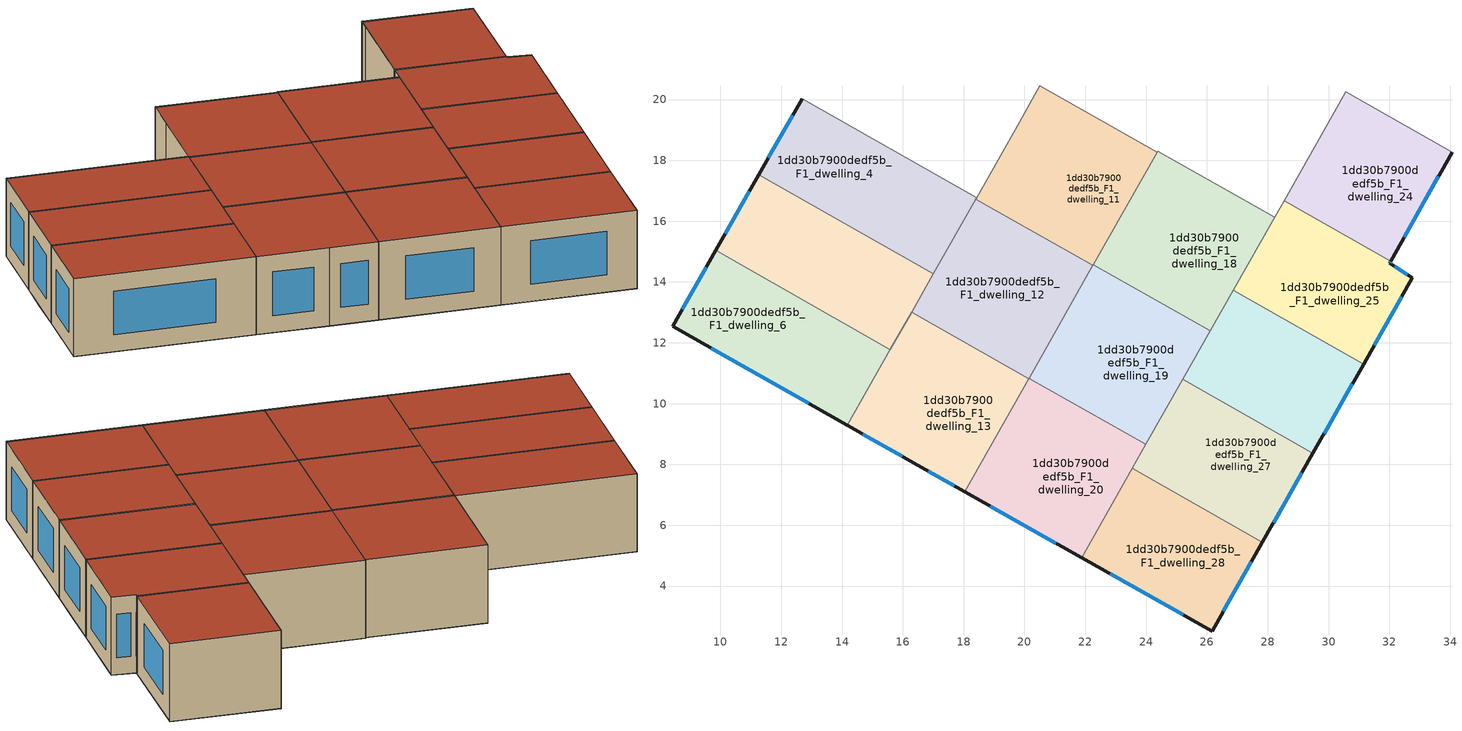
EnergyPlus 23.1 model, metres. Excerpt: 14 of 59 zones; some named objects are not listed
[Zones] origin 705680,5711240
1dd30b7900dedf5b_F1_dwelling_11
 floor to 1dd30b7900dedf5b_F0_dwelling_11 (EU_floor_Construction): 20.19,15.86 22.23,19.47 20.51,20.45 18.46,16.84 z3
 floor to 1dd30b7900dedf5b_F0_dwelling_12 (EU_floor_Construction): 22.31,14.66 24.36,18.26 22.23,19.47 20.19,15.86 z3
 floor to 1dd30b7900dedf5b_F0_dwelling_6 (EU_floor_Construction): 19.74,15.96 19.81,16.08 18.46,16.84 18.4,16.73 z3
 floor to 1dd30b7900dedf5b_F0_dwelling_7 (EU_floor_Construction): 22.25,14.54 22.31,14.66 19.81,16.08 19.74,15.96 z3
 wall to 1dd30b7900dedf5b_F1_dwelling_10 (EU_wall_Construction): 20.51,20.45 24.36,18.26 z3:6
 wall to 1dd30b7900dedf5b_F1_dwelling_12 (EU_wall_Construction): 22.25,14.54 18.4,16.73 z3:6
 wall to 1dd30b7900dedf5b_F1_dwelling_18 (EU_wall_Construction): 24.36,18.26 22.26,14.57 z3:6
 wall to 1dd30b7900dedf5b_F1_dwelling_3 (EU_wall_Construction): 18.42,16.77 19.84,19.27 z3:6
 wall to 1dd30b7900dedf5b_F1_dwelling_2 (EU_wall_Construction): 19.84,19.28 20.51,20.45 z3:6
 wall to 1dd30b7900dedf5b_F1_dwelling_19 (EU_wall_Construction): 22.26,14.57 22.25,14.54 z3:6
 wall to 1dd30b7900dedf5b_F1_dwelling_4 (EU_wall_Construction): 18.4,16.73 18.42,16.77 z3:6
 roof outside (EU_roof_Construction): 24.36,18.26 22.25,14.54 18.4,16.73 20.51,20.45 z6
1dd30b7900dedf5b_F1_dwelling_12
 floor to 1dd30b7900dedf5b_F0_dwelling_2 (EU_floor_Construction): 20.15,10.84 20.17,10.88 17.65,12.31 17.62,12.25 20.14,10.82 z3
 floor to 1dd30b7900dedf5b_F0_dwelling_1 (EU_floor_Construction): 17.62,12.25 17.65,12.31 16.32,13.07 16.29,13.01 z3
 floor adiabatic (EU_floor_Construction): 20.17,10.88 20.16,10.86 22.25,14.54 18.4,16.73 16.29,13.01 16.32,13.07 z3
 wall to 1dd30b7900dedf5b_F1_dwelling_13 (EU_wall_Construction): 20.14,10.82 16.29,13.01 z3:6
 wall to 1dd30b7900dedf5b_F1_dwelling_19 (EU_wall_Construction): 22.25,14.54 20.15,10.84 z3:6
 wall to 1dd30b7900dedf5b_F1_dwelling_4 (EU_wall_Construction): 17.01,14.28 18.4,16.73 z3:6
 wall to 1dd30b7900dedf5b_F1_dwelling_5 (EU_wall_Construction): 16.29,13.01 17,14.28 z3:6
 wall to 1dd30b7900dedf5b_F1_dwelling_20 (EU_wall_Construction): 20.15,10.84 20.14,10.82 z3:6
 roof outside (EU_roof_Construction): 22.25,14.54 20.14,10.82 16.29,13.01 18.4,16.73 z6
1dd30b7900dedf5b_F1_dwelling_13
 floor to 1dd30b7900dedf5b_F0_dwelling_2 (EU_floor_Construction): 18.03,7.11 20.14,10.82 17.62,12.25 15.5,8.53 16.49,7.97 z3
 floor to 1dd30b7900dedf5b_F0_dwelling_1 (EU_floor_Construction): 15.5,8.53 17.62,12.25 16.29,13.01 14.17,9.29 z3
 wall outside (EU_wall_Construction): 18.03,7.11 16.49,7.97 14.17,9.29 z3:6
 wall to 1dd30b7900dedf5b_F1_dwelling_6 (EU_wall_Construction): 14.17,9.29 15.59,11.78 z3:6
 wall to 1dd30b7900dedf5b_F1_dwelling_20 (EU_wall_Construction): 20.14,10.82 18.03,7.11 z3:6
 wall to 1dd30b7900dedf5b_F1_dwelling_5 (EU_wall_Construction): 15.59,11.78 16.29,13.01 z3:6
 window (EU_Window_Construction): 17.69,7.3 16.83,7.78 / 15.98,8.26 14.69,8.99 z3.66:5.34
 roof outside (EU_roof_Construction): 20.14,10.82 18.03,7.11 16.49,7.97 14.17,9.29 16.29,13.01 z6
1dd30b7900dedf5b_F1_dwelling_18
 floor to 1dd30b7900dedf5b_F0_dwelling_13 (EU_floor_Construction): 26.16,12.48 28.22,16.12 25.67,17.57 23.6,13.92 z3
 floor adiabatic (EU_floor_Construction): 23.6,13.92 25.67,17.57 24.38,18.3 22.31,14.66 z3; 26.11,12.39 26.18,12.53 26.16,12.48 22.31,14.66 24.38,18.3 22.26,14.57 z3
 wall to 1dd30b7900dedf5b_F1_dwelling_17 (EU_wall_Construction): 24.38,18.3 28.22,16.12 z3:6
 wall to 1dd30b7900dedf5b_F1_dwelling_19 (EU_wall_Construction): 26.11,12.39 22.26,14.57 z3:6
 wall to 1dd30b7900dedf5b_F1_dwelling_25 (EU_wall_Construction): 28.22,16.12 26.86,13.73 z3:6
 wall to 1dd30b7900dedf5b_F1_dwelling_10 (EU_wall_Construction): 24.36,18.26 24.38,18.3 z3:6
 wall to 1dd30b7900dedf5b_F1_dwelling_26 (EU_wall_Construction): 26.86,13.73 26.11,12.39 z3:6
 roof outside (EU_roof_Construction): 28.22,16.12 26.11,12.39 22.26,14.57 24.38,18.3 z6
1dd30b7900dedf5b_F1_dwelling_19
 floor to 1dd30b7900dedf5b_F0_dwelling_8 (EU_floor_Construction): 24.01,8.7 26.11,12.39 23.3,13.98 21.21,10.29 z3
 floor to 1dd30b7900dedf5b_F0_dwelling_7 (EU_floor_Construction): 21.21,10.29 23.3,13.98 22.26,14.57 20.17,10.88 z3
 floor to 1dd30b7900dedf5b_F0_dwelling_3 (EU_floor_Construction): 23.99,8.66 24.01,8.7 21.19,10.3 21.17,10.26 z3
 floor to 1dd30b7900dedf5b_F0_dwelling_2 (EU_floor_Construction): 21.17,10.26 21.19,10.3 20.17,10.88 20.15,10.84 z3
 wall to 1dd30b7900dedf5b_F1_dwelling_20 (EU_wall_Construction): 23.99,8.66 20.15,10.84 z3:6
 wall to 1dd30b7900dedf5b_F1_dwelling_27 (EU_wall_Construction): 25.2,10.8 23.99,8.66 z3:6
 wall to 1dd30b7900dedf5b_F1_dwelling_26 (EU_wall_Construction): 26.11,12.39 25.2,10.8 z3:6
 roof outside (EU_roof_Construction): 26.11,12.39 23.99,8.66 20.15,10.84 22.26,14.57 z6
1dd30b7900dedf5b_F1_dwelling_20
 floor to 1dd30b7900dedf5b_F0_dwelling_2 (EU_floor_Construction): 19.05,6.53 21.17,10.26 20.15,10.84 18.03,7.11 z3
 floor to 1dd30b7900dedf5b_F0_dwelling_3 (EU_floor_Construction): 21.88,4.94 23.99,8.66 21.17,10.26 19.05,6.53 z3
 wall outside (EU_wall_Construction): 21.88,4.94 18.03,7.11 z3:6
 wall to 1dd30b7900dedf5b_F1_dwelling_28 (EU_wall_Construction): 23.54,7.87 21.88,4.94 z3:6
 wall to 1dd30b7900dedf5b_F1_dwelling_27 (EU_wall_Construction): 23.99,8.66 23.54,7.87 z3:6
 window (EU_Window_Construction): 21.03,5.42 18.88,6.63 z3.66:5.34
 roof outside (EU_roof_Construction): 23.99,8.66 21.88,4.94 18.03,7.11 20.15,10.84 z6
1dd30b7900dedf5b_F1_dwelling_24
 floor to 1dd30b7900dedf5b_F0_dwelling_18 (EU_floor_Construction): 29.34,16.21 31.37,19.79 30.56,20.25 28.53,16.67 z3
 floor adiabatic (EU_floor_Construction): 32.05,14.68 34.06,18.27 31.37,19.79 29.34,16.21 z3
 wall outside (EU_wall_Construction): 34.06,18.27 32.05,14.68 z3:6
 wall to 1dd30b7900dedf5b_F1_dwelling_23 (EU_wall_Construction): 30.56,20.25 34.06,18.27 z3:6
 wall to 1dd30b7900dedf5b_F1_dwelling_25 (EU_wall_Construction): 32.05,14.68 28.53,16.67 z3:6
 wall to 1dd30b7900dedf5b_F1_dwelling_17 (EU_wall_Construction): 28.53,16.67 30.34,19.85 z3:6
 wall to 1dd30b7900dedf5b_F1_dwelling_16 (EU_wall_Construction): 30.34,19.85 30.56,20.25 z3:6
 window (EU_Window_Construction): 33.61,17.47 32.49,15.47 z3.66:5.34
 roof outside (EU_roof_Construction): 34.06,18.27 32.05,14.68 28.53,16.67 30.56,20.25 z6
1dd30b7900dedf5b_F1_dwelling_25
 floor to 1dd30b7900dedf5b_F0_dwelling_14 (EU_floor_Construction): 31.15,11.3 32.66,13.96 29.24,15.9 27.73,13.24 z3
 floor to 1dd30b7900dedf5b_F0_dwelling_13 (EU_floor_Construction): 27.73,13.24 29.24,15.9 28.38,16.39 26.86,13.73 z3
 floor to 1dd30b7900dedf5b_F0_dwelling_18 (EU_floor_Construction): 29.18,15.94 29.34,16.21 28.53,16.67 28.38,16.39 z3
 floor to 1dd30b7900dedf5b_F0_dwelling_19 (EU_floor_Construction): 32.66,13.96 32.76,14.13 32.01,14.62 32.05,14.68 29.34,16.21 29.18,15.94 z3
 wall outside (EU_wall_Construction): 32.05,14.68 32.01,14.62 32.76,14.13 31.15,11.3 z3:6
 wall to 1dd30b7900dedf5b_F1_dwelling_26 (EU_wall_Construction): 31.15,11.3 26.86,13.73 z3:6
 wall to 1dd30b7900dedf5b_F1_dwelling_17 (EU_wall_Construction): 28.22,16.12 28.53,16.67 z3:6
 window (EU_Window_Construction): 32.04,14.66 32.02,14.63 / 32.18,14.51 32.59,14.24 / 32.4,13.51 31.5,11.92 z3.66:5.34
 roof outside (EU_roof_Construction): 32.05,14.68 32.01,14.62 32.76,14.13 31.15,11.3 26.86,13.73 28.53,16.67 z6
1dd30b7900dedf5b_F1_dwelling_26
 floor to 1dd30b7900dedf5b_F0_dwelling_14 (EU_floor_Construction): 30.44,10.05 31.15,11.3 27.73,13.24 27.02,11.99 z3
 floor to 1dd30b7900dedf5b_F0_dwelling_8 (EU_floor_Construction): 25.94,10.38 26.9,12.06 26.16,12.48 26.11,12.39 25.2,10.8 z3
 floor to 1dd30b7900dedf5b_F0_dwelling_13 (EU_floor_Construction): 27.02,11.99 27.73,13.24 26.86,13.73 26.16,12.48 26.9,12.06 z3
 floor to 1dd30b7900dedf5b_F0_dwelling_9 (EU_floor_Construction): 29.49,8.37 30.44,10.05 27.02,11.99 26.9,12.06 25.94,10.38 z3
 wall outside (EU_wall_Construction): 31.15,11.3 29.49,8.37 z3:6
 wall to 1dd30b7900dedf5b_F1_dwelling_27 (EU_wall_Construction): 29.49,8.37 25.2,10.8 z3:6
 window (EU_Window_Construction): 30.78,10.65 29.85,9.02 z3.66:5.34
 roof outside (EU_roof_Construction): 31.15,11.3 29.49,8.37 25.2,10.8 26.86,13.73 z6
1dd30b7900dedf5b_F1_dwelling_27
 floor adiabatic (EU_floor_Construction): 28.3,6.27 29.49,8.37 25.94,10.38 24.75,8.28 z3
 floor to 1dd30b7900dedf5b_F0_dwelling_4 (EU_floor_Construction): 27.83,5.44 28.3,6.27 24.74,8.29 24.27,7.46 z3
 floor to 1dd30b7900dedf5b_F0_dwelling_8 (EU_floor_Construction): 24.75,8.28 25.94,10.38 25.2,10.8 24.01,8.7 z3
 floor to 1dd30b7900dedf5b_F0_dwelling_3 (EU_floor_Construction): 24.27,7.46 24.74,8.29 24.01,8.7 23.54,7.87 z3
 wall outside (EU_wall_Construction): 29.49,8.37 27.83,5.44 z3:6
 wall to 1dd30b7900dedf5b_F1_dwelling_28 (EU_wall_Construction): 27.83,5.44 23.54,7.87 z3:6
 window (EU_Window_Construction): 29.12,7.72 28.19,6.09 z3.66:5.34
 roof outside (EU_roof_Construction): 29.49,8.37 27.83,5.44 23.54,7.87 25.2,10.8 z6
1dd30b7900dedf5b_F1_dwelling_28
 floor to 1dd30b7900dedf5b_F0_dwelling_4 (EU_floor_Construction): 26.17,2.52 27.83,5.44 24.27,7.46 22.6,4.53 z3
 floor to 1dd30b7900dedf5b_F0_dwelling_3 (EU_floor_Construction): 22.6,4.53 24.27,7.46 23.54,7.87 21.88,4.94 z3
 wall outside (EU_wall_Construction): 27.83,5.44 26.17,2.52 21.88,4.94 z3:6
 window (EU_Window_Construction): 27.46,4.8 26.53,3.16 / 25.22,3.05 22.83,4.4 z3.66:5.34
 roof outside (EU_roof_Construction): 27.83,5.44 26.17,2.52 21.88,4.94 23.54,7.87 z6
1dd30b7900dedf5b_F1_dwelling_4
 floor to 1dd30b7900dedf5b_F0_dwelling_5 (EU_floor_Construction): 14.81,15.52 16.23,18.02 12.69,20.03 11.27,17.53 z3
 floor to 1dd30b7900dedf5b_F0_dwelling_6 (EU_floor_Construction): 17.01,14.28 18.42,16.77 16.23,18.02 14.81,15.52 z3
 wall outside (EU_wall_Construction): 11.27,17.53 12.69,20.03 z3:6
 wall to 1dd30b7900dedf5b_F1_dwelling_3 (EU_wall_Construction): 12.69,20.03 18.42,16.77 z3:6
 wall to 1dd30b7900dedf5b_F1_dwelling_5 (EU_wall_Construction): 17.01,14.28 11.27,17.53 z3:6
 window (EU_Window_Construction): 11.58,18.08 12.37,19.48 z3.66:5.34
 roof outside (EU_roof_Construction): 18.42,16.77 17.01,14.28 11.27,17.53 12.69,20.03 z6
1dd30b7900dedf5b_F1_dwelling_5
 floor to 1dd30b7900dedf5b_F0_dwelling_6 (EU_floor_Construction): 16.32,13.07 17.01,14.28 14.81,15.52 14.12,14.31 z3
 floor to 1dd30b7900dedf5b_F0_dwelling_0 (EU_floor_Construction): 13.38,13.03 14.11,14.32 10.58,16.32 9.85,15.04 z3
 floor to 1dd30b7900dedf5b_F0_dwelling_5 (EU_floor_Construction): 14.12,14.31 14.81,15.52 11.27,17.53 10.58,16.32 z3
 floor to 1dd30b7900dedf5b_F0_dwelling_1 (EU_floor_Construction): 15.59,11.78 16.32,13.07 14.11,14.32 13.38,13.03 z3
 wall outside (EU_wall_Construction): 9.84,15.04 11.27,17.53 z3:6
 wall to 1dd30b7900dedf5b_F1_dwelling_6 (EU_wall_Construction): 15.59,11.78 9.84,15.04 z3:6
 window (EU_Window_Construction): 10.16,15.59 10.95,16.98 z3.66:5.34
 roof outside (EU_roof_Construction): 17.01,14.28 15.59,11.78 9.84,15.04 11.27,17.53 z6
1dd30b7900dedf5b_F1_dwelling_6
 floor to 1dd30b7900dedf5b_F0_dwelling_0 (EU_floor_Construction): 11.97,10.54 13.38,13.03 9.85,15.04 8.43,12.54 z3
 floor to 1dd30b7900dedf5b_F0_dwelling_1 (EU_floor_Construction): 14.17,9.29 15.59,11.78 13.38,13.03 11.97,10.54 z3
 wall outside (EU_wall_Construction): 14.17,9.29 8.43,12.54 9.84,15.04 z3:6
 window (EU_Window_Construction): 12.9,10.01 9.7,11.82 / 8.74,13.1 9.53,14.49 z3.66:5.34
 roof outside (EU_roof_Construction): 15.59,11.78 14.17,9.29 8.43,12.54 9.84,15.04 z6
[Building]
EU S2 Campaign: North Axis=0; Terrain=City; Solar Distribution=FullExterior
[Site:Location]
London: Latitude=51.5; Longitude=-0.5; Time Zone=0; Elevation=25
[SizingPeriod:WeatherFileDays]
AnnualSizingPeriod: Begin Month=1; Begin Day of Month=1; End Month=12; End Day of Month=31; Day of Week for Start Day=Monday; Use Weather File Daylight Saving Period=No; Use Weather File Rain and Snow Indicators=No
[MATERIAL]
EU_InternalMass_Material: Roughness=MediumRough; Thickness=0.1; Conductivity=1; Density=1800; Specific Heat=900; Thermal Absorptance=0.9; Solar Absorptance=0.7; Visible Absorptance=0.7
[MATERIAL:NOMASS] Roughness=MediumRough; Thermal Absorptance=0.9; Solar Absorptance=0.7; Visible Absorptance=0.7
Name | Thermal Resistance
EU_wall_NoMass | 3.05077
EU_roof_NoMass; EU_floor_NoMass | 3.35585
[WINDOWMATERIAL:SIMPLEGLAZINGSYSTEM]
EU_Window_SimpleGlazing: UFactor=1.88725; Solar Heat Gain Coefficient=0.72; Visible Transmittance=0.72
[CONSTRUCTION]
EU_wall_Construction: EU_wall_NoMass
EU_roof_Construction: EU_roof_NoMass
EU_floor_Construction: EU_floor_NoMass
EU_InternalMass_Construction: EU_InternalMass_Material
EU_Window_Construction: EU_Window_SimpleGlazing
[ZONE] Type=1; Multiplier=1; Ceiling Height=autocalculate; Floor Area=autocalculate; Part of Total Floor Area=Yes
Name | Volume
1dd30b7900dedf5b_F1_dwelling_11 | 56.8308
1dd30b7900dedf5b_F1_dwelling_12 | 56.8286
1dd30b7900dedf5b_F1_dwelling_13 | 56.8396
1dd30b7900dedf5b_F1_dwelling_18 | 56.8462
1dd30b7900dedf5b_F1_dwelling_19 | 56.8359
1dd30b7900dedf5b_F1_dwelling_20 | 56.8367
1dd30b7900dedf5b_F1_dwelling_24 | 49.7329
1dd30b7900dedf5b_F1_dwelling_25 | 49.7388
1dd30b7900dedf5b_F1_dwelling_26; 1dd30b7900dedf5b_F1_dwelling_27 | 49.7432
1dd30b7900dedf5b_F1_dwelling_28 | 49.7395
1dd30b7900dedf5b_F1_dwelling_4 | 56.8374
1dd30b7900dedf5b_F1_dwelling_5 | 56.8337
1dd30b7900dedf5b_F1_dwelling_6 | 56.8469
[INTERNALMASS] Construction=EU_InternalMass_Construction
Name | Zone or ZoneList | Surface Area
1dd30b7900dedf5b_F1_dwelling_4_EU_InternalMass | 1dd30b7900dedf5b_F1_dwelling_4 | 18.9456
1dd30b7900dedf5b_F1_dwelling_5_EU_InternalMass | 1dd30b7900dedf5b_F1_dwelling_5 | 18.9447
1dd30b7900dedf5b_F1_dwelling_6_EU_InternalMass | 1dd30b7900dedf5b_F1_dwelling_6 | 18.9492
1dd30b7900dedf5b_F1_dwelling_11_EU_InternalMass | 1dd30b7900dedf5b_F1_dwelling_11 | 18.9436
1dd30b7900dedf5b_F1_dwelling_12_EU_InternalMass | 1dd30b7900dedf5b_F1_dwelling_12 | 18.9427
1dd30b7900dedf5b_F1_dwelling_13_EU_InternalMass | 1dd30b7900dedf5b_F1_dwelling_13 | 18.9464
1dd30b7900dedf5b_F1_dwelling_18_EU_InternalMass | 1dd30b7900dedf5b_F1_dwelling_18 | 18.949
1dd30b7900dedf5b_F1_dwelling_19_EU_InternalMass | 1dd30b7900dedf5b_F1_dwelling_19 | 18.9452
1dd30b7900dedf5b_F1_dwelling_20_EU_InternalMass | 1dd30b7900dedf5b_F1_dwelling_20 | 18.9458
1dd30b7900dedf5b_F1_dwelling_24_EU_InternalMass | 1dd30b7900dedf5b_F1_dwelling_24 | 16.5777
1dd30b7900dedf5b_F1_dwelling_25_EU_InternalMass | 1dd30b7900dedf5b_F1_dwelling_25 | 16.5793
1dd30b7900dedf5b_F1_dwelling_26_EU_InternalMass | 1dd30b7900dedf5b_F1_dwelling_26 | 16.5811
1dd30b7900dedf5b_F1_dwelling_27_EU_InternalMass | 1dd30b7900dedf5b_F1_dwelling_27 | 16.5811
1dd30b7900dedf5b_F1_dwelling_28_EU_InternalMass | 1dd30b7900dedf5b_F1_dwelling_28 | 16.5799
[OTHEREQUIPMENT] Fuel Type=Electricity; Design Level Calculation Method=Watts/Area; Power per Zone Floor Area=1; Fraction Latent=0; Fraction Radiant=0; Fraction Lost=0; Carbon Dioxide Generation Rate=0; EndUse Subcategory=EU_Step8_InternalGains
Name | Zone or ZoneList or Space or SpaceList | Schedule
EU_Step8_InternalGain_1dd30b7900dedf5b_F1_dwelling_4_f000 | 1dd30b7900dedf5b_F1_dwelling_4 | EU_Step8_GainSchedule_1dd30b7900dedf5b_F1_dwelling_4_f000
EU_Step8_InternalGain_1dd30b7900dedf5b_F1_dwelling_5_f000 | 1dd30b7900dedf5b_F1_dwelling_5 | EU_Step8_GainSchedule_1dd30b7900dedf5b_F1_dwelling_5_f000
EU_Step8_InternalGain_1dd30b7900dedf5b_F1_dwelling_6_f000 | 1dd30b7900dedf5b_F1_dwelling_6 | EU_Step8_GainSchedule_1dd30b7900dedf5b_F1_dwelling_6_f000
EU_Step8_InternalGain_1dd30b7900dedf5b_F1_dwelling_11_f000 | 1dd30b7900dedf5b_F1_dwelling_11 | EU_Step8_GainSchedule_1dd30b7900dedf5b_F1_dwelling_11_f000
EU_Step8_InternalGain_1dd30b7900dedf5b_F1_dwelling_12_f000 | 1dd30b7900dedf5b_F1_dwelling_12 | EU_Step8_GainSchedule_1dd30b7900dedf5b_F1_dwelling_12_f000
EU_Step8_InternalGain_1dd30b7900dedf5b_F1_dwelling_13_f000 | 1dd30b7900dedf5b_F1_dwelling_13 | EU_Step8_GainSchedule_1dd30b7900dedf5b_F1_dwelling_13_f000
EU_Step8_InternalGain_1dd30b7900dedf5b_F1_dwelling_18_f000 | 1dd30b7900dedf5b_F1_dwelling_18 | EU_Step8_GainSchedule_1dd30b7900dedf5b_F1_dwelling_18_f000
EU_Step8_InternalGain_1dd30b7900dedf5b_F1_dwelling_19_f000 | 1dd30b7900dedf5b_F1_dwelling_19 | EU_Step8_GainSchedule_1dd30b7900dedf5b_F1_dwelling_19_f000
EU_Step8_InternalGain_1dd30b7900dedf5b_F1_dwelling_20_f000 | 1dd30b7900dedf5b_F1_dwelling_20 | EU_Step8_GainSchedule_1dd30b7900dedf5b_F1_dwelling_20_f000
EU_Step8_InternalGain_1dd30b7900dedf5b_F1_dwelling_24_f000 | 1dd30b7900dedf5b_F1_dwelling_24 | EU_Step8_GainSchedule_1dd30b7900dedf5b_F1_dwelling_24_f000
EU_Step8_InternalGain_1dd30b7900dedf5b_F1_dwelling_25_f000 | 1dd30b7900dedf5b_F1_dwelling_25 | EU_Step8_GainSchedule_1dd30b7900dedf5b_F1_dwelling_25_f000
EU_Step8_InternalGain_1dd30b7900dedf5b_F1_dwelling_26_f000 | 1dd30b7900dedf5b_F1_dwelling_26 | EU_Step8_GainSchedule_1dd30b7900dedf5b_F1_dwelling_26_f000
EU_Step8_InternalGain_1dd30b7900dedf5b_F1_dwelling_27_f000 | 1dd30b7900dedf5b_F1_dwelling_27 | EU_Step8_GainSchedule_1dd30b7900dedf5b_F1_dwelling_27_f000
EU_Step8_InternalGain_1dd30b7900dedf5b_F1_dwelling_28_f000 | 1dd30b7900dedf5b_F1_dwelling_28 | EU_Step8_GainSchedule_1dd30b7900dedf5b_F1_dwelling_28_f000
[ZONEVENTILATION:DESIGNFLOWRATE] Schedule=EU_AlwaysOn; Design Flow Rate Calculation Method=AirChanges/Hour; Air Changes per Hour=0.496645; Ventilation Type=Natural; Fan Pressure Rise=0; Fan Total Efficiency=1; Constant Term Coefficient=1; Temperature Term Coefficient=0; Velocity Term Coefficient=0; Velocity Squared Term Coefficient=0; Minimum Indoor Temperature=-100; Maximum Indoor Temperature=100; Delta Temperature=-100; Minimum Outdoor Temperature=-100; Maximum Outdoor Temperature=100; Maximum Wind Speed=40
Name | Zone or ZoneList or Space or SpaceList
EU_ConstantAir_1dd30b7900dedf5b_F1_dwelling_4 | 1dd30b7900dedf5b_F1_dwelling_4
EU_ConstantAir_1dd30b7900dedf5b_F1_dwelling_5 | 1dd30b7900dedf5b_F1_dwelling_5
EU_ConstantAir_1dd30b7900dedf5b_F1_dwelling_6 | 1dd30b7900dedf5b_F1_dwelling_6
EU_ConstantAir_1dd30b7900dedf5b_F1_dwelling_11 | 1dd30b7900dedf5b_F1_dwelling_11
EU_ConstantAir_1dd30b7900dedf5b_F1_dwelling_12 | 1dd30b7900dedf5b_F1_dwelling_12
EU_ConstantAir_1dd30b7900dedf5b_F1_dwelling_13 | 1dd30b7900dedf5b_F1_dwelling_13
EU_ConstantAir_1dd30b7900dedf5b_F1_dwelling_18 | 1dd30b7900dedf5b_F1_dwelling_18
EU_ConstantAir_1dd30b7900dedf5b_F1_dwelling_19 | 1dd30b7900dedf5b_F1_dwelling_19
EU_ConstantAir_1dd30b7900dedf5b_F1_dwelling_20 | 1dd30b7900dedf5b_F1_dwelling_20
EU_ConstantAir_1dd30b7900dedf5b_F1_dwelling_24 | 1dd30b7900dedf5b_F1_dwelling_24
EU_ConstantAir_1dd30b7900dedf5b_F1_dwelling_25 | 1dd30b7900dedf5b_F1_dwelling_25
EU_ConstantAir_1dd30b7900dedf5b_F1_dwelling_26 | 1dd30b7900dedf5b_F1_dwelling_26
EU_ConstantAir_1dd30b7900dedf5b_F1_dwelling_27 | 1dd30b7900dedf5b_F1_dwelling_27
EU_ConstantAir_1dd30b7900dedf5b_F1_dwelling_28 | 1dd30b7900dedf5b_F1_dwelling_28
[HVACTEMPLATE:ZONE:IDEALLOADSAIRSYSTEM] System Availability Schedule=EU_AlwaysOn; Maximum Heating Supply Air Temperature=50; Minimum Cooling Supply Air Temperature=13; Maximum Heating Supply Air Humidity Ratio=0.0156; Minimum Cooling Supply Air Humidity Ratio=0.0077; Heating Limit=NoLimit; Cooling Limit=NoLimit; Heating Availability Schedule=EU_AlwaysOn; Cooling Availability Schedule=EU_CoolingOff; Dehumidification Control Type=ConstantSensibleHeatRatio; Cooling Sensible Heat Ratio=0.7; Dehumidification Setpoint=60; Humidification Control Type=None; Humidification Setpoint=30; Outdoor Air Method=None; Outdoor Air Flow Rate per Person=0.00944; Outdoor Air Flow Rate per Zone Floor Area=0; Outdoor Air Flow Rate per Zone=0; Demand Controlled Ventilation Type=None; Outdoor Air Economizer Type=NoEconomizer; Heat Recovery Type=None; Sensible Heat Recovery Effectiveness=0.7; Latent Heat Recovery Effectiveness=0.65
Name | Template Thermostat
1dd30b7900dedf5b_F1_dwelling_4 | EU_HeatOnly_1dd30b7900dedf5b_F1_dwelling_4
1dd30b7900dedf5b_F1_dwelling_5 | EU_HeatOnly_1dd30b7900dedf5b_F1_dwelling_5
1dd30b7900dedf5b_F1_dwelling_6 | EU_HeatOnly_1dd30b7900dedf5b_F1_dwelling_6
1dd30b7900dedf5b_F1_dwelling_11 | EU_HeatOnly_1dd30b7900dedf5b_F1_dwelling_11
1dd30b7900dedf5b_F1_dwelling_12 | EU_HeatOnly_1dd30b7900dedf5b_F1_dwelling_12
1dd30b7900dedf5b_F1_dwelling_13 | EU_HeatOnly_1dd30b7900dedf5b_F1_dwelling_13
1dd30b7900dedf5b_F1_dwelling_18 | EU_HeatOnly_1dd30b7900dedf5b_F1_dwelling_18
1dd30b7900dedf5b_F1_dwelling_19 | EU_HeatOnly_1dd30b7900dedf5b_F1_dwelling_19
1dd30b7900dedf5b_F1_dwelling_20 | EU_HeatOnly_1dd30b7900dedf5b_F1_dwelling_20
1dd30b7900dedf5b_F1_dwelling_24 | EU_HeatOnly_1dd30b7900dedf5b_F1_dwelling_24
1dd30b7900dedf5b_F1_dwelling_25 | EU_HeatOnly_1dd30b7900dedf5b_F1_dwelling_25
1dd30b7900dedf5b_F1_dwelling_26 | EU_HeatOnly_1dd30b7900dedf5b_F1_dwelling_26
1dd30b7900dedf5b_F1_dwelling_27 | EU_HeatOnly_1dd30b7900dedf5b_F1_dwelling_27
1dd30b7900dedf5b_F1_dwelling_28 | EU_HeatOnly_1dd30b7900dedf5b_F1_dwelling_28
[SIZING:ZONE] Zone Cooling Design Supply Air Temperature Input Method=SupplyAirTemperature; Zone Cooling Design Supply Air Temperature=13; Zone Heating Design Supply Air Temperature Input Method=SupplyAirTemperature; Zone Heating Design Supply Air Temperature=50; Zone Cooling Design Supply Air Humidity Ratio=0.008; Zone Heating Design Supply Air Humidity Ratio=0.008; Cooling Design Air Flow Method=DesignDay; Cooling Design Air Flow Rate=0; Cooling Minimum Air Flow per Zone Floor Area=0.000762; Cooling Minimum Air Flow=0; Cooling Minimum Air Flow Fraction=0.2; Heating Design Air Flow Method=DesignDay; Heating Design Air Flow Rate=0; Heating Maximum Air Flow per Zone Floor Area=0.002032; Heating Maximum Air Flow=0.141576; Heating Maximum Air Flow Fraction=0.3; Account for Dedicated Outdoor Air System=No; Dedicated Outdoor Air System Control Strategy=NeutralSupplyAir; Dedicated Outdoor Air Low Setpoint Temperature for Design=autosize; Dedicated Outdoor Air High Setpoint Temperature for Design=autosize; Zone Load Sizing Method=Sensible Load Only No Latent Load; Zone Latent Cooling Design Supply Air Humidity Ratio Input Method=HumidityRatioDifference; Zone Cooling Design Supply Air Humidity Ratio Difference=0.005; Zone Latent Heating Design Supply Air Humidity Ratio Input Method=HumidityRatioDifference; Zone Humidification Design Supply Air Humidity Ratio Difference=0.005
1dd30b7900dedf5b_F1_dwelling_4; 1dd30b7900dedf5b_F1_dwelling_5; 1dd30b7900dedf5b_F1_dwelling_6; 1dd30b7900dedf5b_F1_dwelling_11; 1dd30b7900dedf5b_F1_dwelling_12; 1dd30b7900dedf5b_F1_dwelling_13; 1dd30b7900dedf5b_F1_dwelling_18; 1dd30b7900dedf5b_F1_dwelling_19; 1dd30b7900dedf5b_F1_dwelling_20; 1dd30b7900dedf5b_F1_dwelling_24; 1dd30b7900dedf5b_F1_dwelling_25; 1dd30b7900dedf5b_F1_dwelling_26; 1dd30b7900dedf5b_F1_dwelling_27; 1dd30b7900dedf5b_F1_dwelling_28
[SCHEDULE:CONSTANT]
Name | Hourly Value
EU_AlwaysOn | 1
EU_CoolingOff | 0
[SCHEDULE:FILE] Column Number=1; Rows to Skip at Top=0; Number of Hours of Data=8760; Column Separator=Comma; Interpolate to Timestep=No; Minutes per Item=60; Adjust Schedule for Daylight Savings=Yes
Name | File
EU_Step8_GainSchedule_1dd30b7900dedf5b_F1_dwelling_4_f000 | ../../schedules/1dd30b7900dedf5b/1dd30b7900dedf5b_F1_dwelling_4_f000_gain.csv
EU_Step8_GainSchedule_1dd30b7900dedf5b_F1_dwelling_5_f000 | ../../schedules/1dd30b7900dedf5b/1dd30b7900dedf5b_F1_dwelling_5_f000_gain.csv
EU_Step8_GainSchedule_1dd30b7900dedf5b_F1_dwelling_6_f000 | ../../schedules/1dd30b7900dedf5b/1dd30b7900dedf5b_F1_dwelling_6_f000_gain.csv
EU_Step8_GainSchedule_1dd30b7900dedf5b_F1_dwelling_11_f000 | ../../schedules/1dd30b7900dedf5b/1dd30b7900dedf5b_F1_dwelling_11_f000_gain.csv
EU_Step8_GainSchedule_1dd30b7900dedf5b_F1_dwelling_12_f000 | ../../schedules/1dd30b7900dedf5b/1dd30b7900dedf5b_F1_dwelling_12_f000_gain.csv
EU_Step8_GainSchedule_1dd30b7900dedf5b_F1_dwelling_13_f000 | ../../schedules/1dd30b7900dedf5b/1dd30b7900dedf5b_F1_dwelling_13_f000_gain.csv
EU_Step8_GainSchedule_1dd30b7900dedf5b_F1_dwelling_18_f000 | ../../schedules/1dd30b7900dedf5b/1dd30b7900dedf5b_F1_dwelling_18_f000_gain.csv
EU_Step8_GainSchedule_1dd30b7900dedf5b_F1_dwelling_19_f000 | ../../schedules/1dd30b7900dedf5b/1dd30b7900dedf5b_F1_dwelling_19_f000_gain.csv
EU_Step8_GainSchedule_1dd30b7900dedf5b_F1_dwelling_20_f000 | ../../schedules/1dd30b7900dedf5b/1dd30b7900dedf5b_F1_dwelling_20_f000_gain.csv
EU_Step8_GainSchedule_1dd30b7900dedf5b_F1_dwelling_24_f000 | ../../schedules/1dd30b7900dedf5b/1dd30b7900dedf5b_F1_dwelling_24_f000_gain.csv
EU_Step8_GainSchedule_1dd30b7900dedf5b_F1_dwelling_25_f000 | ../../schedules/1dd30b7900dedf5b/1dd30b7900dedf5b_F1_dwelling_25_f000_gain.csv
EU_Step8_GainSchedule_1dd30b7900dedf5b_F1_dwelling_26_f000 | ../../schedules/1dd30b7900dedf5b/1dd30b7900dedf5b_F1_dwelling_26_f000_gain.csv
EU_Step8_GainSchedule_1dd30b7900dedf5b_F1_dwelling_27_f000 | ../../schedules/1dd30b7900dedf5b/1dd30b7900dedf5b_F1_dwelling_27_f000_gain.csv
EU_Step8_GainSchedule_1dd30b7900dedf5b_F1_dwelling_28_f000 | ../../schedules/1dd30b7900dedf5b/1dd30b7900dedf5b_F1_dwelling_28_f000_gain.csv
